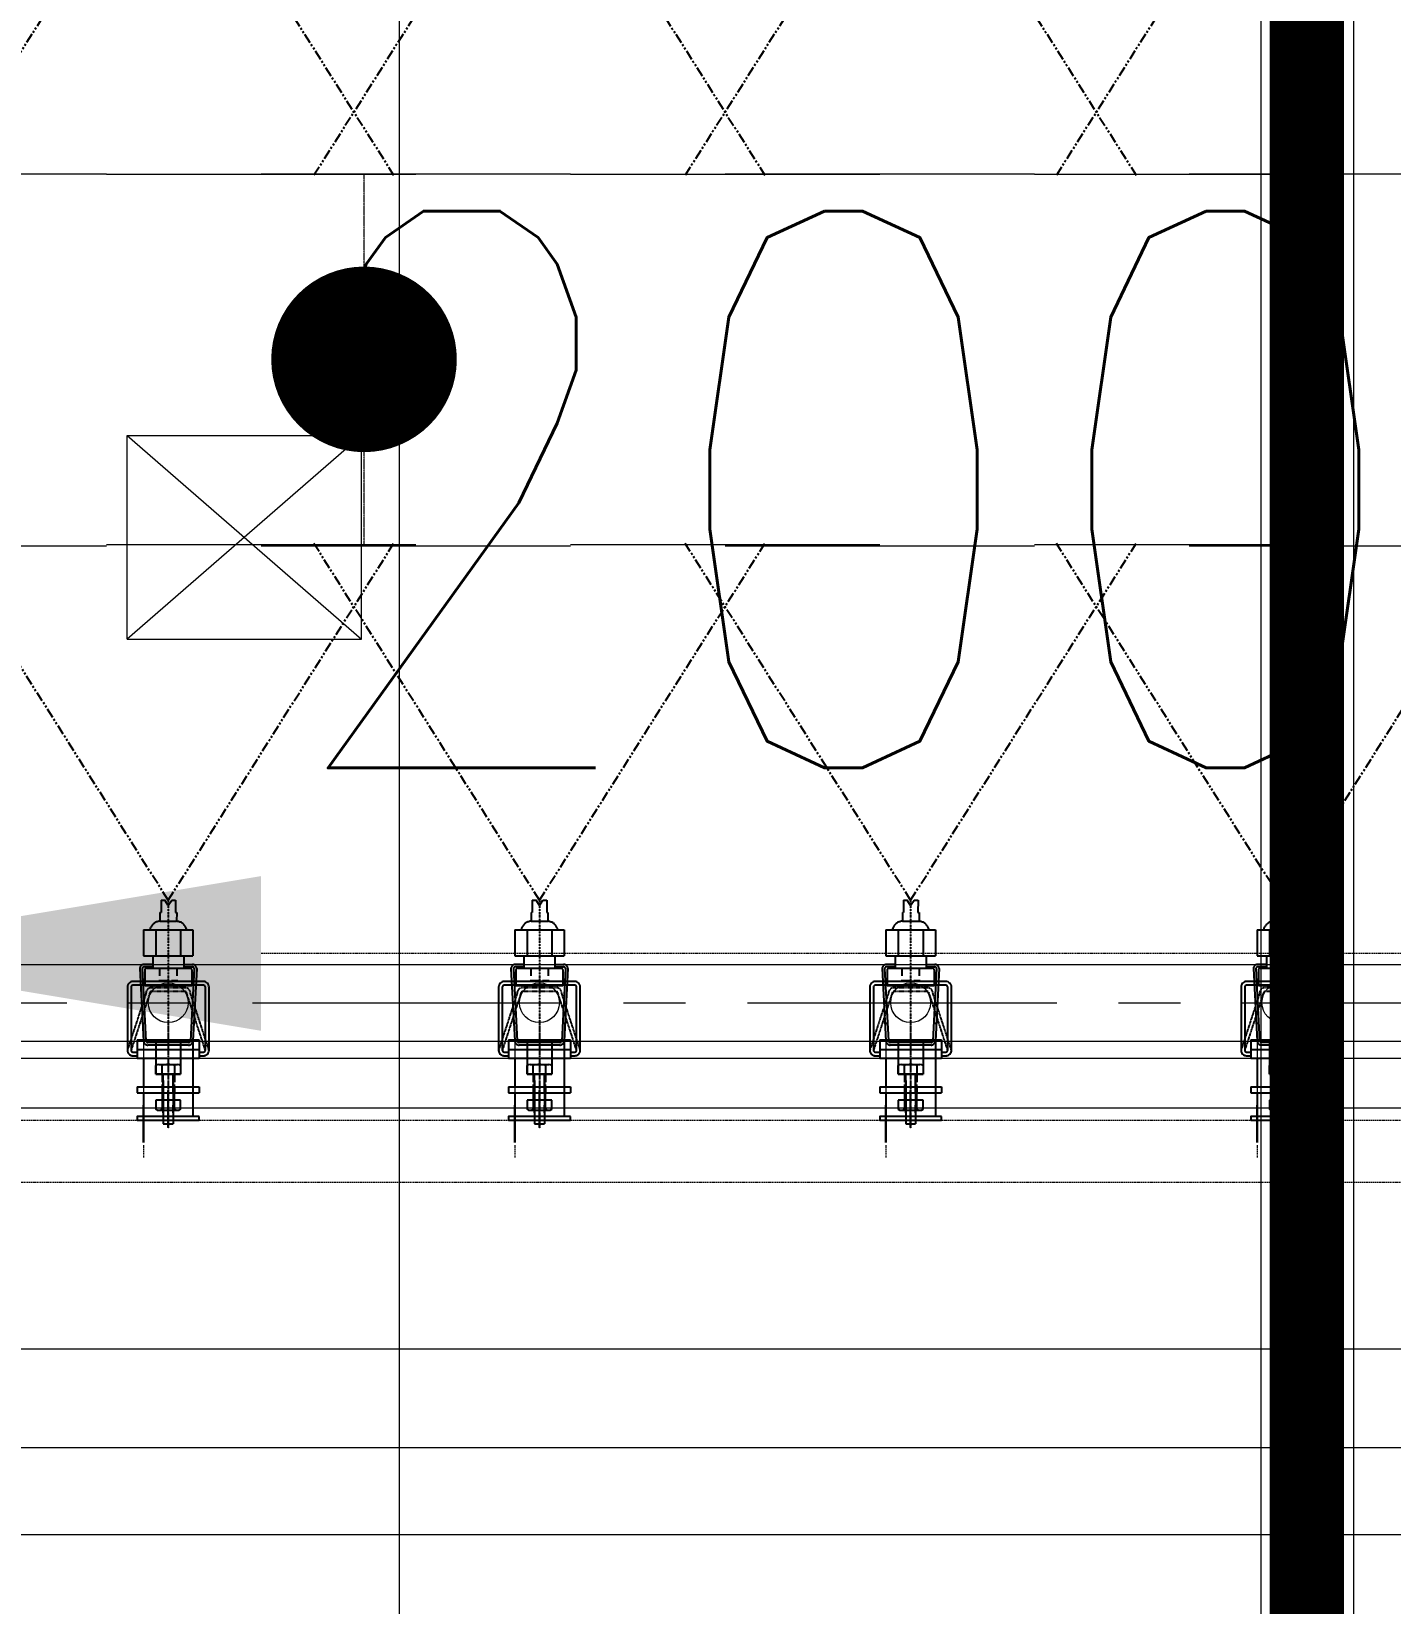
# Model space of a CAD drawing. Header units: inches. Extents: x 702888 to 852715, y 9845 to 271320.
# Drawn here: x 741018 to 742117, y 83499 to 84770 of the extents above; entities that cross this region are included whole.
import ezdxf

# ---------------------------------------------------------------- set-up
doc = ezdxf.new("R2010")
doc.units = ezdxf.units.IN
doc.header["$MEASUREMENT"] = 0
doc.header["$PDMODE"] = 34
for name, pattern in [('CENTER2', [1.125, 0.75, -0.125, 0.125, -0.125]), ('CENTERX2', [4, 2.5, -0.5, 0.5, -0.5]), ('DASHED2', [0.375, 0.25, -0.125]), ('DASHEDX2', [1.5, 1, -0.5]), ('HIDDEN', [9.525, 6.35, -3.175]), ('HIDDEN2', [0.1875, 0.125, -0.0625]), ('PHANTOM2', [31.75, 15.875, -3.175, 3.175, -3.175, 3.175, -3.175])]:
    doc.linetypes.add(name, pattern=pattern)
doc.layers.get('0').update_dxf_attribs({"lineweight": 5})
doc.layers.get('Defpoints').update_dxf_attribs({"lineweight": 5})
for name, color, linetype, lineweight in [('Beam 150x75', 55, 'Continuous', 5), ('chain', 2, 'Continuous', 5), ('chain con', 52, 'Continuous', 5), ('electtric city', 1, 'Continuous', 5), ('Power track', 161, 'Continuous', 5)]:
    doc.layers.add(name, color=color, linetype=linetype, lineweight=lineweight)
doc.layers.add('Nozzle', color=7, linetype='Continuous')
doc.layers.add('Riser Support', color=7, linetype='Continuous')
doc.styles.add('s', font='simplex.shx', dxfattribs={"width": 0.8})
doc.dimstyles.new('D1', dxfattribs={"dimscale": 66, "dimtxt": 2.5, "dimasz": 2.5, "dimexe": 1, "dimexo": 1, "dimgap": 1.25, "dimtad": 1, "dimdec": 0, "dimdsep": 46, "dimtxsty": 'Standard', "dimblk": 'OPEN30', "dimcen": 2.5, "dimclrd": 150, "dimclre": 150, "dimclrt": 140, "dimadec": 0, "dimazin": 0, "dimtfac": 1, "dimtdec": 0, "dimtmove": 0, "dimatfit": 3, "dimfxl": 1, "dimtfill": 1, "dimlwd": 13, "dimlwe": 13, "dimarcsym": 0})
doc.dimstyles.new('mahesh', dxfattribs={"dimscale": 150, "dimtxt": 3, "dimasz": 2.5, "dimexe": 1, "dimexo": 1, "dimgap": 1, "dimtad": 1, "dimdec": 1, "dimzin": 12, "dimtxsty": 's', "dimcen": 2.5, "dimclrd": 1, "dimclre": 1, "dimclrt": 1, "dimadec": 0, "dimazin": 3, "dimtfac": 1, "dimtdec": 1, "dimtmove": 0, "dimatfit": 3, "dimfxl": 1.25, "dimlwd": 13, "dimlwe": 13, "dimarcsym": 0})

# ---------------------------------------------------------------- blocks, each defined once
blk = doc.blocks.new('_Open30')
at = {"color": 0, "linetype": 'ByBlock', "lineweight": -2}
for p, q in [((-1, 0.2679), (0, 0)), ((0, 0), (-1, -0.2679)), ((0, 0), (-1, 0))]:
    blk.add_line(p, q, dxfattribs=at)
blk = doc.blocks.new('*D286')
at = {"color": 150, "lineweight": 13, "transparency": 16777216}
for p, q in [((728828.9, 84288.1), (728828.9, 83559.2)), ((742828.9, 84288.1), (742828.9, 83559.2)), ((728993.9, 83625.2), (742663.9, 83625.2))]:
    blk.add_line(p, q, dxfattribs=at)
at = {"layer": 'Defpoints', "color": 0, "transparency": 16777216}
for p in [(728828.9, 84354.1), (742828.9, 84354.1), (742828.9, 83625.2)]:
    blk.add_point(p, dxfattribs=at)
at = {"color": 150, "lineweight": 13, "transparency": 16777216, "xscale": 165, "yscale": 165, "zscale": 165, "rotation": 180}
blk.add_blockref('_Open30', (728828.9, 83625.2), dxfattribs=at)
at = {"color": 150, "lineweight": 13, "transparency": 16777216, "xscale": 165, "yscale": 165, "zscale": 165}
blk.add_blockref('_Open30', (742828.9, 83625.2), dxfattribs=at)
at = {"color": 140, "transparency": 16777216, "insert": (735828.9, 83790.2), "char_height": 165, "attachment_point": 5, "bg_fill": 3, "box_fill_scale": 1.25, "bg_fill_color": 256, "bg_fill_true_color": 13158600, "bg_fill_transparency": 0}
blk.add_mtext('14000', dxfattribs=at)
blk = doc.blocks.new('*D624')
at = {"layer": 'chain', "color": 1, "linetype": 'DASHEDX2', "lineweight": 13, "transparency": 16777216}
for p, q in [((-5068, -10027.6), (-5068, -10357.7)), ((-3068, -10027.6), (-3068, -10357.7)), ((-3443, -10207.7), (-4693, -10207.7))]:
    blk.add_line(p, q, dxfattribs=at)
at = {"layer": 'chain', "color": 1, "linetype": 'DASHEDX2', "transparency": 16777216}
for points in [[(-4693, -10145.2), (-4693, -10270.2), (-5068, -10207.7)], [(-3443, -10145.2), (-3443, -10270.2), (-3068, -10207.7)]]:
    blk.add_solid(points, dxfattribs=at)
at = {"layer": 'Defpoints', "color": 0, "linetype": 'DASHEDX2', "transparency": 16777216}
for p in [(-5068, -9877.6), (-3068, -9877.6), (-5068, -10207.7)]:
    blk.add_point(p, dxfattribs=at)
at = {"layer": 'chain', "color": 1, "linetype": 'DASHEDX2', "transparency": 16777216, "insert": (-4068, -9832.7), "char_height": 450, "attachment_point": 5, "style": 's'}
blk.add_mtext('2000', dxfattribs=at)
blk = doc.blocks.new('A$C4D81176E')
at = {"layer": 'Nozzle', "color": 2, "linetype": 'PHANTOM2', "ltscale": 0.5}
for q in [(361.3, 4.7), (361.3, -359.7)]:
    blk.add_line((73, -177.5), q, dxfattribs=at)
at = {"layer": 'Nozzle', "color": 2}
for p, q in [((-43.9, -160.2), (-44, -160.6)), ((-44, -160.6), (-44, -161)), ((-44, -194), (-44, -161)), ((-43.8, -159.8), (-43.9, -160.2)), ((-43.6, -159.4), (-43.8, -159.8)), ((-43.4, -159), (-43.6, -159.4)), ((-43.1, -158.7), (-43.4, -159)), ((-42.8, -158.4), (-43.1, -158.7)), ((-42.5, -158.1), (-42.8, -158.4)), ((-42.1, -157.9), (-42.5, -158.1)), ((-41.8, -157.7), (-42.1, -157.9)), ((-41.9, -160.5), (-42, -160.7)), ((-42, -160.7), (-42, -161)), ((-42, -194), (-42, -161)), ((-41.8, -160.3), (-41.9, -160.5)), ((-41.3, -157.6), (-41.8, -157.7)), ((-41.6, -160), (-41.8, -160.3)), ((-41.5, -159.9), (-41.6, -160)), ((-41.2, -159.7), (-41.5, -159.9)), ((-40.9, -157.5), (-41.3, -157.6)), ((-41, -159.6), (-41.2, -159.7)), ((-40.8, -159.5), (-41, -159.6)), ((-40.5, -157.5), (-40.9, -157.5)), ((-40.5, -159.5), (-40.8, -159.5)), ((17.7, -154.5), (-40.5, -157.5)), ((17.7, -156.5), (-40.5, -159.5)), ((-26.3, -156.8), (-26.3, -158.8)), ((4.2, -158.5), (4.2, -196.5)), ((16.7, -158.5), (4.2, -158.5)), ((16.9, -158.5), (16.7, -158.5)), ((17.2, -158.6), (16.9, -158.5)), ((17.4, -158.7), (17.2, -158.6)), ((17.6, -158.8), (17.4, -158.7)), ((17.8, -159), (17.6, -158.8)), ((18.1, -154.5), (17.7, -154.5)), ((17.9, -156.5), (17.7, -156.5)), ((18, -159.2), (17.8, -159)), ((18.2, -156.6), (17.9, -156.5)), ((18.1, -159.5), (18, -159.2)), ((18.5, -154.6), (18.1, -154.5)), ((18.2, -159.7), (18.1, -159.5)), ((18.4, -156.7), (18.2, -156.6)), ((18.2, -160), (18.2, -159.7)), ((18.2, -160), (18.2, -195)), ((28.2, -165), (18.2, -165)), ((18.6, -156.9), (18.4, -156.7)), ((18.9, -154.7), (18.5, -154.6)), ((18.8, -157), (18.6, -156.9)), ((18.9, -157.3), (18.8, -157)), ((19.3, -154.9), (18.9, -154.7)), ((19.1, -157.5), (18.9, -157.3)), ((19.2, -157.7), (19.1, -157.5)), ((19.2, -158), (19.2, -157.7)), ((19.2, -165), (19.2, -158)), ((19.7, -155.1), (19.3, -154.9)), ((20, -155.4), (19.7, -155.1)), ((20.3, -155.7), (20, -155.4)), ((20.5, -156), (20.3, -155.7)), ((20.8, -156.4), (20.5, -156)), ((20.9, -156.8), (20.8, -156.4)), ((21.1, -157.2), (20.9, -156.8)), ((21.2, -157.6), (21.1, -157.2)), ((21.2, -158), (21.2, -157.6)), ((21.2, -165), (21.2, -158)), ((49, -157.5), (28.2, -157.5)), ((28.2, -157.5), (28.2, -197.5)), ((49, -157.5), (49, -197.5)), ((49.6, -162.9), (49, -162.7)), ((50.3, -163), (49.6, -162.9)), ((50.9, -163.3), (50.3, -163)), ((51.5, -163.6), (50.9, -163.3)), ((52.1, -164), (51.5, -163.6)), ((52.6, -164.3), (52.1, -164)), ((53.2, -164.8), (52.6, -164.3)), ((53.7, -165.2), (53.2, -164.8)), ((49, -167.5), (28.2, -167.5)), ((54.1, -165.8), (53.7, -165.2)), ((54.5, -166.3), (54.1, -165.8)), ((54.9, -166.9), (54.5, -166.3)), ((55.2, -167.5), (54.9, -166.9)), ((55.5, -168.1), (55.2, -167.5)), ((55.6, -168.7), (55.5, -168.1)), ((55.8, -169.4), (55.6, -168.7)), ((56, -170.1), (55.8, -169.4)), ((56, -170.8), (56, -170.1)), ((56, -170.8), (56, -184.3)), ((63, -170.8), (56, -170.8)), ((63, -170.8), (63, -171.7)), ((73, -171.7), (63, -171.7)), ((68.7, -177.5), (73, -174.8)), ((68.7, -177.5), (73, -180.3)), ((73, -171.7), (73, -174.8)), ((28.2, -190), (18.2, -190)), ((19.2, -190), (19.2, -197)), ((21.2, -190), (21.2, -197)), ((49, -187.5), (28.2, -187.5)), ((52.6, -190.7), (53.2, -190.3)), ((53.2, -190.3), (53.7, -189.8)), ((53.7, -189.8), (54.1, -189.3)), ((54.1, -189.3), (54.5, -188.7)), ((54.5, -188.7), (54.9, -188.2)), ((54.9, -188.2), (55.2, -187.6)), ((55.2, -187.6), (55.4, -187)), ((55.4, -187), (55.6, -186.3)), ((55.6, -186.3), (55.8, -185.7)), ((55.8, -185.7), (55.9, -185)), ((55.9, -185), (56, -184.3)), ((63, -184.4), (56, -184.3)), ((73, -183.5), (63, -183.4)), ((63, -183.4), (63, -184.4)), ((73, -180.3), (73, -183.5)), ((-44, -194), (-44, -194.4)), ((-44, -194.4), (-43.9, -194.9)), ((-43.9, -194.9), (-43.8, -195.3)), ((-43.8, -195.3), (-43.6, -195.7)), ((-43.6, -195.7), (-43.4, -196)), ((-43.4, -196), (-43.1, -196.3)), ((-43.1, -196.3), (-42.8, -196.6)), ((-42.8, -196.6), (-42.5, -196.9)), ((-42.5, -196.9), (-42.1, -197.1)), ((-42.1, -197.1), (-41.8, -197.3)), ((-42, -194), (-42, -194.3)), ((-42, -194.3), (-41.9, -194.5)), ((-41.9, -194.5), (-41.8, -194.8)), ((-41.8, -194.8), (-41.6, -195)), ((-41.8, -197.3), (-41.3, -197.4)), ((-41.6, -195), (-41.5, -195.2)), ((-41.5, -195.2), (-41.2, -195.3)), ((-41.3, -197.4), (-40.9, -197.5)), ((-41.2, -195.3), (-41, -195.5)), ((-41, -195.5), (-40.8, -195.5)), ((-40.9, -197.5), (-40.5, -197.5)), ((-40.8, -195.5), (-40.5, -195.5)), ((17.7, -198.5), (-40.5, -195.5)), ((17.7, -200.5), (-40.5, -197.5)), ((-26.3, -196.2), (-26.3, -198.3)), ((16.7, -196.5), (4.2, -196.5)), ((16.7, -196.5), (16.9, -196.5)), ((16.7, -196.5), (16.9, -196.5)), ((16.9, -196.5), (17.2, -196.4)), ((16.9, -196.5), (17.2, -196.4)), ((17.2, -196.4), (17.4, -196.3)), ((17.2, -196.4), (17.4, -196.3)), ((17.4, -196.3), (17.6, -196.2)), ((17.4, -196.3), (17.6, -196.2)), ((17.6, -196.2), (17.8, -196)), ((17.6, -196.2), (17.8, -196)), ((17.7, -198.5), (17.9, -198.5)), ((17.7, -200.5), (18.1, -200.5)), ((17.8, -196), (18, -195.8)), ((17.8, -196), (18, -195.8)), ((17.9, -198.5), (18.2, -198.5)), ((18, -195.8), (18.1, -195.5)), ((18, -195.8), (18.1, -195.5)), ((18.1, -195.5), (18.2, -195.3)), ((18.1, -195.5), (18.2, -195.3)), ((18.1, -200.5), (18.5, -200.4)), ((18.2, -195.3), (18.2, -195)), ((18.2, -195.3), (18.2, -195)), ((18.2, -198.5), (18.4, -198.3)), ((18.4, -198.3), (18.6, -198.2)), ((18.5, -200.4), (18.9, -200.3)), ((18.6, -198.2), (18.8, -198)), ((18.8, -198), (18.9, -197.8)), ((18.9, -197.8), (19.1, -197.5)), ((18.9, -200.3), (19.3, -200.1)), ((19.1, -197.5), (19.2, -197.3)), ((19.2, -197.3), (19.2, -197)), ((19.3, -200.1), (19.7, -199.9)), ((19.7, -199.9), (20, -199.6)), ((20, -199.6), (20.3, -199.3)), ((20.3, -199.3), (20.5, -199)), ((20.5, -199), (20.8, -198.7)), ((20.8, -198.7), (20.9, -198.3)), ((20.9, -198.3), (21.1, -197.9)), ((21.1, -197.9), (21.2, -197.4)), ((21.2, -197.4), (21.2, -197)), ((49, -197.5), (28.2, -197.5)), ((49, -192.3), (49.6, -192.2)), ((49.6, -192.2), (50.3, -192)), ((50.3, -192), (50.9, -191.7)), ((50.9, -191.7), (51.5, -191.4)), ((51.5, -191.4), (52.1, -191.1)), ((52.1, -191.1), (52.6, -190.7))]:
    blk.add_line(p, q, dxfattribs=at)
at = {"layer": 'Nozzle', "color": 1, "linetype": 'CENTER2', "ltscale": 0.25}
blk.add_line((73, -177.5), (-46.9, -177.5), dxfattribs=at)
at = {"layer": 'Nozzle', "color": 8, "linetype": 'HIDDEN'}
for p, q in [((8.2, -170.5), (8.2, -184.5)), ((18.2, -170.5), (8.2, -170.5)), ((18.2, -184.5), (8.2, -184.5))]:
    blk.add_line(p, q, dxfattribs=at)
blk = doc.blocks.new('*U304')
at = {"layer": 'chain', "color": 7, "linetype": 'Continuous'}
blk.add_line((-20, -152.9, 0), (-20, -215, 0), dxfattribs=at)
at = {"layer": 'chain', "color": 5, "linetype": 'DASHEDX2'}
blk.add_line((-20, -238.1, 0), (-20, -248.1, 0), dxfattribs=at)
at = {"layer": 'chain', "color": 7, "linetype": 'Continuous'}
blk.add_circle((0, -123, 0), 16.1, dxfattribs=at)
at = {"layer": 'Riser Support', "color": 1, "linetype": 'CENTER2'}
blk.add_line((0, -139.1, 0), (0, -224.7, 0), dxfattribs=at)
at = {"layer": 'Riser Support', "color": 11}
for p, q in [((-25, -152.9, 0), (-25, -167.9, 0)), ((-25, -152.9, 0), (25, -152.9, 0)), ((-25, -160.9, 0), (25, -160.9, 0)), ((-10, -152.9, 0), (-10, -180.9, 0)), ((10, -152.9, 0), (10, -180.9, 0)), ((25, -152.9, 0), (25, -167.9, 0)), ((-25, -167.9, 0), (25, -167.9, 0)), ((-20, -167.9, 0), (-20, -190.9, 0)), ((-10, -180.9, 0), (-10, -173.7, 0)), ((-7.5, -172.9, 0), (7.5, -172.9, 0)), ((-5, -180.9, 0), (-5, -173.7, 0)), ((5, -173.7, 0), (5, -180.9, 0)), ((10, -173.7, 0), (10, -180.9, 0)), ((20, -167.9, 0), (20, -190.9, 0)), ((-10, -180.9, 0), (10, -180.9, 0)), ((10, -180.9, 0), (-10, -180.9, 0)), ((-5, -189, 0), (-5, -209.2, 0)), ((-4, -195.9, 0), (-4, -180.9, 0)), ((-4, -185.9, 0), (-4, -220.9, 0)), ((4, -195.9, 0), (4, -180.9, 0)), ((4, -185.9, 0), (4, -220.9, 0)), ((5, -209.2, 0), (5, -189, 0)), ((-25, -190.9, 0), (-25, -195.9, 0)), ((-25, -190.9, 0), (25, -190.9, 0)), ((-25, -195.9, 0), (25, -195.9, 0)), ((-10, -201.9, 0), (-10, -209.2, 0)), ((10, -201.9, 0), (-10, -201.9, 0)), ((10, -209.2, 0), (10, -201.9, 0)), ((25, -190.9, 0), (25, -195.9, 0)), ((-7.5, -209.9, 0), (7.5, -209.9, 0)), ((-4, -220.9, 0), (4, -220.9, 0))]:
    blk.add_line(p, q, dxfattribs=at)
at = {"layer": 'Riser Support'}
for p, q in [((20, -152.9, 0), (20, -215, 0)), ((-20, -195.9, 0), (-20, -235.9, 0)), ((-20, -195.9, 0), (20, -195.9, 0)), ((-20, -235.9, 0), (-20, -205.9, 0)), ((-4, -211.9, 0), (-4, -205.9, 0)), ((4, -211.9, 0), (4, -205.9, 0))]:
    blk.add_line(p, q, dxfattribs=at)
at = {"layer": 'Riser Support', "color": 11, "linetype": 'HIDDEN'}
for p, q in [((-5, -180.9, 0), (-5, -195.9, 0)), ((5, -180.9, 0), (5, -195.9, 0))]:
    blk.add_line(p, q, dxfattribs=at)
at = {"layer": 'Riser Support', "color": 1, "linetype": 'CENTER2', "ltscale": 200}
blk.add_line((0, -223.9, 0), (0, -193.9, 0), dxfattribs=at)
at = {"layer": 'Riser Support', "elevation": 0}
for points in [[(25, -165.9), (28.5, -165.9, 0.414214), (33, -161.4), (33, -110.4, 0.414214), (28.5, -105.9), (-28.5, -105.9, 0.414214), (-33, -110.4), (-33, -161.4, 0.414214), (-28.5, -165.9), (-25, -165.9)], [(25, -162.9), (28.5, -162.9, 0.414214), (30, -161.4), (30, -110.4, 0.414214), (28.5, -108.9), (-28.5, -108.9, 0.414214), (-30, -110.4), (-30, -161.4, 0.414214), (-28.5, -162.9), (-25, -162.9)]]:
    blk.add_lwpolyline(points, format="xyb", dxfattribs=at)
at = {"layer": 'Riser Support', "linetype": 'HIDDEN2', "ltscale": 0.75, "elevation": 0}
for points in [[(25, -165.9), (28.5, -165.9, 0.414214), (33, -161.4), (18, -115.4, 0.414214), (13.5, -110.9), (-13.5, -110.9, 0.414214), (-18, -115.4), (-33, -161.4, 0.414214), (-28.5, -165.9), (-25, -165.9)], [(25, -162.9), (28.5, -162.9, 0.414214), (30, -161.4), (15, -115.4, 0.414214), (13.5, -113.9), (-13.5, -113.9, 0.414214), (-15, -115.4), (-30, -161.4, 0.414214), (-28.5, -162.9), (-25, -162.9)]]:
    blk.add_lwpolyline(points, format="xyb", dxfattribs=at)
at = {"layer": 'Riser Support', "elevation": 0}
blk.add_lwpolyline([(25, -215), (-25, -215), (-25, -218), (25, -218), (25, -215)], dxfattribs=at)
at = {"layer": 'Riser Support', "color": 11}
for centre, radius, start, end in [((-7.5, -177.4, 0), 4.44, 55.6903, 124.3097), ((0, -189.5, 0), 16.6, 72.4519, 107.5481), ((7.5, -177.4, 0), 4.44, 55.6903, 124.3097), ((-7.5, -205.5, 0), 4.44, 235.6903, 304.3097), ((0, -193.4, 0), 16.6, 252.4519, 287.5481), ((7.5, -205.5, 0), 4.44, 235.6903, 304.3097)]:
    blk.add_arc(centre, radius, start, end, dxfattribs=at)
at = {"color": 0, "linetype": 'ByBlock', "lineweight": -2, "extrusion": (0, 0, -1), "xscale": -1, "zscale": -1, "rotation": 270}
blk.add_blockref('A$C4D81176E', (177.5, -113.2, 0), dxfattribs=at)
blk = doc.blocks.new('*U318')
at = {"layer": 'chain', "color": 0, "linetype": 'ByBlock', "lineweight": -2, "transparency": 16777216}
for p in [(12000, 0), (12300, 0), (12600, 0), (12900, 0)]:
    blk.add_blockref('*U304', p, dxfattribs=at)
blk = doc.blocks.new('*U294')
at = {"layer": 'chain', "color": 7, "linetype": 'Continuous'}
blk.add_line((-20, -152.9, 0), (-20, -215, 0), dxfattribs=at)
at = {"layer": 'chain', "color": 5, "linetype": 'DASHEDX2'}
blk.add_line((-20, -238.1, 0), (-20, -248.1, 0), dxfattribs=at)
at = {"layer": 'chain', "color": 7, "linetype": 'Continuous'}
blk.add_circle((0, -123, 0), 16.1, dxfattribs=at)
at = {"layer": 'Riser Support', "color": 1, "linetype": 'CENTER2'}
blk.add_line((0, -139.1, 0), (0, -224.7, 0), dxfattribs=at)
at = {"layer": 'Riser Support', "color": 11}
for p, q in [((-25, -152.9, 0), (-25, -167.9, 0)), ((-25, -152.9, 0), (25, -152.9, 0)), ((-25, -160.9, 0), (25, -160.9, 0)), ((-10, -152.9, 0), (-10, -180.9, 0)), ((10, -152.9, 0), (10, -180.9, 0)), ((25, -152.9, 0), (25, -167.9, 0)), ((-25, -167.9, 0), (25, -167.9, 0)), ((-20, -167.9, 0), (-20, -190.9, 0)), ((-10, -180.9, 0), (-10, -173.7, 0)), ((-7.5, -172.9, 0), (7.5, -172.9, 0)), ((-5, -180.9, 0), (-5, -173.7, 0)), ((5, -173.7, 0), (5, -180.9, 0)), ((10, -173.7, 0), (10, -180.9, 0)), ((20, -167.9, 0), (20, -190.9, 0)), ((-10, -180.9, 0), (10, -180.9, 0)), ((10, -180.9, 0), (-10, -180.9, 0)), ((-5, -189, 0), (-5, -209.2, 0)), ((-4, -195.9, 0), (-4, -180.9, 0)), ((-4, -185.9, 0), (-4, -220.9, 0)), ((4, -195.9, 0), (4, -180.9, 0)), ((4, -185.9, 0), (4, -220.9, 0)), ((5, -209.2, 0), (5, -189, 0)), ((-25, -190.9, 0), (-25, -195.9, 0)), ((-25, -190.9, 0), (25, -190.9, 0)), ((-25, -195.9, 0), (25, -195.9, 0)), ((-10, -201.9, 0), (-10, -209.2, 0)), ((10, -201.9, 0), (-10, -201.9, 0)), ((10, -209.2, 0), (10, -201.9, 0)), ((25, -190.9, 0), (25, -195.9, 0)), ((-7.5, -209.9, 0), (7.5, -209.9, 0)), ((-4, -220.9, 0), (4, -220.9, 0))]:
    blk.add_line(p, q, dxfattribs=at)
at = {"layer": 'Riser Support'}
for p, q in [((20, -152.9, 0), (20, -215, 0)), ((-20, -195.9, 0), (-20, -235.9, 0)), ((-20, -195.9, 0), (20, -195.9, 0)), ((-20, -235.9, 0), (-20, -205.9, 0)), ((-4, -211.9, 0), (-4, -205.9, 0)), ((4, -211.9, 0), (4, -205.9, 0))]:
    blk.add_line(p, q, dxfattribs=at)
at = {"layer": 'Riser Support', "color": 11, "linetype": 'HIDDEN'}
for p, q in [((-5, -180.9, 0), (-5, -195.9, 0)), ((5, -180.9, 0), (5, -195.9, 0))]:
    blk.add_line(p, q, dxfattribs=at)
at = {"layer": 'Riser Support', "color": 1, "linetype": 'CENTER2', "ltscale": 200}
blk.add_line((0, -223.9, 0), (0, -193.9, 0), dxfattribs=at)
at = {"layer": 'Riser Support', "elevation": 0}
for points in [[(25, -165.9), (28.5, -165.9, 0.414214), (33, -161.4), (33, -110.4, 0.414214), (28.5, -105.9), (-28.5, -105.9, 0.414214), (-33, -110.4), (-33, -161.4, 0.414214), (-28.5, -165.9), (-25, -165.9)], [(25, -162.9), (28.5, -162.9, 0.414214), (30, -161.4), (30, -110.4, 0.414214), (28.5, -108.9), (-28.5, -108.9, 0.414214), (-30, -110.4), (-30, -161.4, 0.414214), (-28.5, -162.9), (-25, -162.9)]]:
    blk.add_lwpolyline(points, format="xyb", dxfattribs=at)
at = {"layer": 'Riser Support', "linetype": 'HIDDEN2', "ltscale": 0.75, "elevation": 0}
for points in [[(25, -165.9), (28.5, -165.9, 0.414214), (33, -161.4), (18, -115.4, 0.414214), (13.5, -110.9), (-13.5, -110.9, 0.414214), (-18, -115.4), (-33, -161.4, 0.414214), (-28.5, -165.9), (-25, -165.9)], [(25, -162.9), (28.5, -162.9, 0.414214), (30, -161.4), (15, -115.4, 0.414214), (13.5, -113.9), (-13.5, -113.9, 0.414214), (-15, -115.4), (-30, -161.4, 0.414214), (-28.5, -162.9), (-25, -162.9)]]:
    blk.add_lwpolyline(points, format="xyb", dxfattribs=at)
at = {"layer": 'Riser Support', "elevation": 0}
blk.add_lwpolyline([(25, -215), (-25, -215), (-25, -218), (25, -218), (25, -215)], dxfattribs=at)
at = {"layer": 'Riser Support', "color": 11}
for centre, radius, start, end in [((-7.5, -177.4, 0), 4.44, 55.6903, 124.3097), ((0, -189.5, 0), 16.6, 72.4519, 107.5481), ((7.5, -177.4, 0), 4.44, 55.6903, 124.3097), ((-7.5, -205.5, 0), 4.44, 235.6903, 304.3097), ((0, -193.4, 0), 16.6, 252.4519, 287.5481), ((7.5, -205.5, 0), 4.44, 235.6903, 304.3097)]:
    blk.add_arc(centre, radius, start, end, dxfattribs=at)
at = {"color": 0, "linetype": 'ByBlock', "lineweight": -2, "extrusion": (0, 0, -1), "xscale": -1, "zscale": -1, "rotation": 270}
blk.add_blockref('A$C4D81176E', (177.5, -113.2, 0), dxfattribs=at)
blk = doc.blocks.new('*U320')
at = {"layer": 'chain', "color": 0, "linetype": 'ByBlock', "lineweight": -2, "transparency": 16777216}
for p in [(12300, 0), (12600, 0), (12900, 0), (13200, 0)]:
    blk.add_blockref('*U294', p, dxfattribs=at)
blk = doc.blocks.new('*U307')
at = {"layer": 'chain', "color": 7, "linetype": 'Continuous'}
blk.add_line((-20, -152.9, 0), (-20, -215, 0), dxfattribs=at)
at = {"layer": 'chain', "color": 5, "linetype": 'DASHEDX2'}
blk.add_line((-20, -238.1, 0), (-20, -248.1, 0), dxfattribs=at)
at = {"layer": 'chain', "color": 7, "linetype": 'Continuous'}
blk.add_circle((0, -123, 0), 16.1, dxfattribs=at)
at = {"layer": 'Riser Support', "color": 1, "linetype": 'CENTER2'}
blk.add_line((0, -139.1, 0), (0, -224.7, 0), dxfattribs=at)
at = {"layer": 'Riser Support', "color": 11}
for p, q in [((-25, -152.9, 0), (-25, -167.9, 0)), ((-25, -152.9, 0), (25, -152.9, 0)), ((-25, -160.9, 0), (25, -160.9, 0)), ((-10, -152.9, 0), (-10, -180.9, 0)), ((10, -152.9, 0), (10, -180.9, 0)), ((25, -152.9, 0), (25, -167.9, 0)), ((-25, -167.9, 0), (25, -167.9, 0)), ((-20, -167.9, 0), (-20, -190.9, 0)), ((-10, -180.9, 0), (-10, -173.7, 0)), ((-7.5, -172.9, 0), (7.5, -172.9, 0)), ((-5, -180.9, 0), (-5, -173.7, 0)), ((5, -173.7, 0), (5, -180.9, 0)), ((10, -173.7, 0), (10, -180.9, 0)), ((20, -167.9, 0), (20, -190.9, 0)), ((-10, -180.9, 0), (10, -180.9, 0)), ((10, -180.9, 0), (-10, -180.9, 0)), ((-5, -189, 0), (-5, -209.2, 0)), ((-4, -195.9, 0), (-4, -180.9, 0)), ((-4, -185.9, 0), (-4, -220.9, 0)), ((4, -195.9, 0), (4, -180.9, 0)), ((4, -185.9, 0), (4, -220.9, 0)), ((5, -209.2, 0), (5, -189, 0)), ((-25, -190.9, 0), (-25, -195.9, 0)), ((-25, -190.9, 0), (25, -190.9, 0)), ((-25, -195.9, 0), (25, -195.9, 0)), ((-10, -201.9, 0), (-10, -209.2, 0)), ((10, -201.9, 0), (-10, -201.9, 0)), ((10, -209.2, 0), (10, -201.9, 0)), ((25, -190.9, 0), (25, -195.9, 0)), ((-7.5, -209.9, 0), (7.5, -209.9, 0)), ((-4, -220.9, 0), (4, -220.9, 0))]:
    blk.add_line(p, q, dxfattribs=at)
at = {"layer": 'Riser Support'}
for p, q in [((20, -152.9, 0), (20, -215, 0)), ((-20, -195.9, 0), (-20, -235.9, 0)), ((-20, -195.9, 0), (20, -195.9, 0)), ((-20, -235.9, 0), (-20, -205.9, 0)), ((-4, -211.9, 0), (-4, -205.9, 0)), ((4, -211.9, 0), (4, -205.9, 0))]:
    blk.add_line(p, q, dxfattribs=at)
at = {"layer": 'Riser Support', "color": 11, "linetype": 'HIDDEN'}
for p, q in [((-5, -180.9, 0), (-5, -195.9, 0)), ((5, -180.9, 0), (5, -195.9, 0))]:
    blk.add_line(p, q, dxfattribs=at)
at = {"layer": 'Riser Support', "color": 1, "linetype": 'CENTER2', "ltscale": 200}
blk.add_line((0, -223.9, 0), (0, -193.9, 0), dxfattribs=at)
at = {"layer": 'Riser Support', "elevation": 0}
for points in [[(25, -165.9), (28.5, -165.9, 0.414214), (33, -161.4), (33, -110.4, 0.414214), (28.5, -105.9), (-28.5, -105.9, 0.414214), (-33, -110.4), (-33, -161.4, 0.414214), (-28.5, -165.9), (-25, -165.9)], [(25, -162.9), (28.5, -162.9, 0.414214), (30, -161.4), (30, -110.4, 0.414214), (28.5, -108.9), (-28.5, -108.9, 0.414214), (-30, -110.4), (-30, -161.4, 0.414214), (-28.5, -162.9), (-25, -162.9)]]:
    blk.add_lwpolyline(points, format="xyb", dxfattribs=at)
at = {"layer": 'Riser Support', "linetype": 'HIDDEN2', "ltscale": 0.75, "elevation": 0}
for points in [[(25, -165.9), (28.5, -165.9, 0.414214), (33, -161.4), (18, -115.4, 0.414214), (13.5, -110.9), (-13.5, -110.9, 0.414214), (-18, -115.4), (-33, -161.4, 0.414214), (-28.5, -165.9), (-25, -165.9)], [(25, -162.9), (28.5, -162.9, 0.414214), (30, -161.4), (15, -115.4, 0.414214), (13.5, -113.9), (-13.5, -113.9, 0.414214), (-15, -115.4), (-30, -161.4, 0.414214), (-28.5, -162.9), (-25, -162.9)]]:
    blk.add_lwpolyline(points, format="xyb", dxfattribs=at)
at = {"layer": 'Riser Support', "elevation": 0}
blk.add_lwpolyline([(25, -215), (-25, -215), (-25, -218), (25, -218), (25, -215)], dxfattribs=at)
at = {"layer": 'Riser Support', "color": 11}
for centre, radius, start, end in [((-7.5, -177.4, 0), 4.44, 55.6903, 124.3097), ((0, -189.5, 0), 16.6, 72.4519, 107.5481), ((7.5, -177.4, 0), 4.44, 55.6903, 124.3097), ((-7.5, -205.5, 0), 4.44, 235.6903, 304.3097), ((0, -193.4, 0), 16.6, 252.4519, 287.5481), ((7.5, -205.5, 0), 4.44, 235.6903, 304.3097)]:
    blk.add_arc(centre, radius, start, end, dxfattribs=at)
at = {"color": 0, "linetype": 'ByBlock', "lineweight": -2, "extrusion": (0, 0, -1), "xscale": -1, "zscale": -1, "rotation": 270}
blk.add_blockref('A$C4D81176E', (177.5, -113.2, 0), dxfattribs=at)
blk = doc.blocks.new('*U309')
at = {"layer": 'chain', "color": 0, "linetype": 'ByBlock', "lineweight": -2, "transparency": 16777216}
for p in [(12000, 0), (12300, 0), (12600, 0), (12900, 0)]:
    blk.add_blockref('*U307', p, dxfattribs=at)
blk = doc.blocks.new('*U289')
at = {"layer": 'chain', "color": 7, "linetype": 'Continuous'}
blk.add_line((-20, -152.9, 0), (-20, -215, 0), dxfattribs=at)
at = {"layer": 'chain', "color": 5, "linetype": 'DASHEDX2'}
blk.add_line((-20, -238.1, 0), (-20, -248.1, 0), dxfattribs=at)
at = {"layer": 'chain', "color": 7, "linetype": 'Continuous'}
blk.add_circle((0, -123, 0), 16.1, dxfattribs=at)
at = {"layer": 'Riser Support', "color": 1, "linetype": 'CENTER2'}
blk.add_line((0, -139.1, 0), (0, -224.7, 0), dxfattribs=at)
at = {"layer": 'Riser Support', "color": 11}
for p, q in [((-25, -152.9, 0), (-25, -167.9, 0)), ((-25, -152.9, 0), (25, -152.9, 0)), ((-25, -160.9, 0), (25, -160.9, 0)), ((-10, -152.9, 0), (-10, -180.9, 0)), ((10, -152.9, 0), (10, -180.9, 0)), ((25, -152.9, 0), (25, -167.9, 0)), ((-25, -167.9, 0), (25, -167.9, 0)), ((-20, -167.9, 0), (-20, -190.9, 0)), ((-10, -180.9, 0), (-10, -173.7, 0)), ((-7.5, -172.9, 0), (7.5, -172.9, 0)), ((-5, -180.9, 0), (-5, -173.7, 0)), ((5, -173.7, 0), (5, -180.9, 0)), ((10, -173.7, 0), (10, -180.9, 0)), ((20, -167.9, 0), (20, -190.9, 0)), ((-10, -180.9, 0), (10, -180.9, 0)), ((10, -180.9, 0), (-10, -180.9, 0)), ((-5, -189, 0), (-5, -209.2, 0)), ((-4, -195.9, 0), (-4, -180.9, 0)), ((-4, -185.9, 0), (-4, -220.9, 0)), ((4, -195.9, 0), (4, -180.9, 0)), ((4, -185.9, 0), (4, -220.9, 0)), ((5, -209.2, 0), (5, -189, 0)), ((-25, -190.9, 0), (-25, -195.9, 0)), ((-25, -190.9, 0), (25, -190.9, 0)), ((-25, -195.9, 0), (25, -195.9, 0)), ((-10, -201.9, 0), (-10, -209.2, 0)), ((10, -201.9, 0), (-10, -201.9, 0)), ((10, -209.2, 0), (10, -201.9, 0)), ((25, -190.9, 0), (25, -195.9, 0)), ((-7.5, -209.9, 0), (7.5, -209.9, 0)), ((-4, -220.9, 0), (4, -220.9, 0))]:
    blk.add_line(p, q, dxfattribs=at)
at = {"layer": 'Riser Support'}
for p, q in [((20, -152.9, 0), (20, -215, 0)), ((-20, -195.9, 0), (-20, -235.9, 0)), ((-20, -195.9, 0), (20, -195.9, 0)), ((-20, -235.9, 0), (-20, -205.9, 0)), ((-4, -211.9, 0), (-4, -205.9, 0)), ((4, -211.9, 0), (4, -205.9, 0))]:
    blk.add_line(p, q, dxfattribs=at)
at = {"layer": 'Riser Support', "color": 11, "linetype": 'HIDDEN'}
for p, q in [((-5, -180.9, 0), (-5, -195.9, 0)), ((5, -180.9, 0), (5, -195.9, 0))]:
    blk.add_line(p, q, dxfattribs=at)
at = {"layer": 'Riser Support', "color": 1, "linetype": 'CENTER2', "ltscale": 200}
blk.add_line((0, -223.9, 0), (0, -193.9, 0), dxfattribs=at)
at = {"layer": 'Riser Support', "elevation": 0}
for points in [[(25, -165.9), (28.5, -165.9, 0.414214), (33, -161.4), (33, -110.4, 0.414214), (28.5, -105.9), (-28.5, -105.9, 0.414214), (-33, -110.4), (-33, -161.4, 0.414214), (-28.5, -165.9), (-25, -165.9)], [(25, -162.9), (28.5, -162.9, 0.414214), (30, -161.4), (30, -110.4, 0.414214), (28.5, -108.9), (-28.5, -108.9, 0.414214), (-30, -110.4), (-30, -161.4, 0.414214), (-28.5, -162.9), (-25, -162.9)]]:
    blk.add_lwpolyline(points, format="xyb", dxfattribs=at)
at = {"layer": 'Riser Support', "linetype": 'HIDDEN2', "ltscale": 0.75, "elevation": 0}
for points in [[(25, -165.9), (28.5, -165.9, 0.414214), (33, -161.4), (18, -115.4, 0.414214), (13.5, -110.9), (-13.5, -110.9, 0.414214), (-18, -115.4), (-33, -161.4, 0.414214), (-28.5, -165.9), (-25, -165.9)], [(25, -162.9), (28.5, -162.9, 0.414214), (30, -161.4), (15, -115.4, 0.414214), (13.5, -113.9), (-13.5, -113.9, 0.414214), (-15, -115.4), (-30, -161.4, 0.414214), (-28.5, -162.9), (-25, -162.9)]]:
    blk.add_lwpolyline(points, format="xyb", dxfattribs=at)
at = {"layer": 'Riser Support', "elevation": 0}
blk.add_lwpolyline([(25, -215), (-25, -215), (-25, -218), (25, -218), (25, -215)], dxfattribs=at)
at = {"layer": 'Riser Support', "color": 11}
for centre, radius, start, end in [((-7.5, -177.4, 0), 4.44, 55.6903, 124.3097), ((0, -189.5, 0), 16.6, 72.4519, 107.5481), ((7.5, -177.4, 0), 4.44, 55.6903, 124.3097), ((-7.5, -205.5, 0), 4.44, 235.6903, 304.3097), ((0, -193.4, 0), 16.6, 252.4519, 287.5481), ((7.5, -205.5, 0), 4.44, 235.6903, 304.3097)]:
    blk.add_arc(centre, radius, start, end, dxfattribs=at)
at = {"color": 0, "linetype": 'ByBlock', "lineweight": -2, "extrusion": (0, 0, -1), "xscale": -1, "zscale": -1, "rotation": 270}
blk.add_blockref('A$C4D81176E', (177.5, -113.2, 0), dxfattribs=at)
blk = doc.blocks.new('*U306')
at = {"layer": 'chain', "color": 0, "linetype": 'ByBlock', "lineweight": -2, "transparency": 16777216}
for p in [(12300, 0), (12600, 0), (12900, 0), (13200, 0)]:
    blk.add_blockref('*U289', p, dxfattribs=at)
blk = doc.blocks.new('5ty56y')
for p, q in [((739176.3, 79054.5), (739365.8, 79054.5)), ((739176.3, 78889.7), (739365.8, 78889.7))]:
    blk.add_line(p, q)
blk.add_lwpolyline([(739176.3, 79054.5), (739365.8, 78889.7), (739365.8, 79054.5), (739176.3, 78889.7)], close=True)
blk = doc.blocks.new('Beam 150')
for p, q in [((747338.2, 57630.4), (741338.3, 57630.4)), ((747338.2, 57555.4), (741338.3, 57555.4))]:
    blk.add_line(p, q)
at = {"linetype": 'HIDDEN'}
for p, q in [((747338.2, 57595.4), (741338.3, 57595.4)), ((747338.2, 57590.4), (741338.3, 57590.4))]:
    blk.add_line(p, q, dxfattribs=at)
at = {"linetype": 'CENTER2', "ltscale": 30}
blk.add_line((741338.3, 57592.9), (747338.2, 57592.9), dxfattribs=at)
blk = doc.blocks.new('*D535')
at = {"color": 150, "lineweight": 13, "transparency": 16777216}
for p, q in [((741983.1, 88911.5), (741249.3, 88911.5)), ((741315.3, 88746.5), (741315.3, 81867.5)), ((741983.1, 81702.5), (741249.3, 81702.5))]:
    blk.add_line(p, q, dxfattribs=at)
at = {"layer": 'Defpoints', "color": 0, "transparency": 16777216}
for p in [(742049.1, 88911.5), (741315.3, 81702.5), (742049.1, 81702.5)]:
    blk.add_point(p, dxfattribs=at)
at = {"color": 150, "lineweight": 13, "transparency": 16777216, "xscale": 165, "yscale": 165, "zscale": 165}
for p, rotation in [((741315.3, 88911.5), 90), ((741315.3, 81702.5), 270)]:
    blk.add_blockref('_Open30', p, dxfattribs=dict(at, rotation=rotation))
at = {"color": 140, "transparency": 16777216, "insert": (741150.3, 85307), "char_height": 165, "attachment_point": 5, "rotation": 90, "bg_fill": 3, "box_fill_scale": 1.25, "bg_fill_color": 256, "bg_fill_true_color": 13158600, "bg_fill_transparency": 0}
blk.add_mtext('7209', dxfattribs=at)
blk = doc.blocks.new('A$C3bb54d8b')
at = {"color": 1, "linetype": 'DASHED2'}
blk.add_line((-4609.8, -9877.56), (-4609.8, -9577.56), dxfattribs=at)
blk.add_line((-4609.8, -9877.56), (-4609.8, -9577.56), dxfattribs=at)
at = {"color": 1, "linetype": 'CENTERX2', "ltscale": 100}
blk.add_line((-17900, -10247.56), (-3068.04, -10247.56), dxfattribs=at)
for p, q in [((-2568, -10527.56), (-19093, -10527.56)), ((-2418, -10677.56), (-19243, -10677.56))]:
    blk.add_line(p, q)
at = {"color": 1, "linetype": 'DASHED2', "ltscale": 1000}
blk.add_lwpolyline([(-3068.04, -9877.56), (-17068.04, -9877.56), (-17068.04, -9577.56), (-3068.04, -9577.56)], close=True, dxfattribs=at)
at = {"layer": 'chain', "color": 3}
for p, q in [((-17754.61, -10216.56), (-2902.93, -10216.56)), ((-17754.61, -10278.56), (-2902.93, -10278.56))]:
    blk.add_line(p, q, dxfattribs=at)
at = {"layer": 'chain', "color": 7, "linetype": 'Continuous'}
for p, q in [((-17088.04, -10292.46), (-2948.04, -10292.46)), ((-17088.04, -10332.46), (-2948.04, -10332.46))]:
    blk.add_line(p, q, dxfattribs=at)
at = {"layer": 'chain', "color": 5, "linetype": 'DASHEDX2'}
for p, q in [((-17286.99, -10342.56), (-2849.1, -10342.56)), ((-17286.99, -10392.56), (-2849.1, -10392.56))]:
    blk.add_line(p, q, dxfattribs=at)
at = {"layer": 'chain', "color": 1, "const_width": 75}
blk.add_lwpolyline([(-4572.3, -9727.56, -1), (-4647.3, -9727.56, -1)], format="xyb", close=True, dxfattribs=at)
blk.add_lwpolyline([(-4572.3, -9727.56, -1), (-4647.3, -9727.56, -1)], format="xyb", close=True, dxfattribs=at)
at = {"layer": 'chain', "color": 7, "linetype": 'Continuous', "xscale": -1, "rotation": 180}
for name, p in [('*U306', (-17068.04, -9330.61, 0)), ('*U309', (-16768.04, -9330.61, 0))]:
    blk.add_blockref(name, p, dxfattribs=at)
at = {"layer": 'chain', "color": 7, "linetype": 'Continuous'}
for name, p in [('*U320', (-17068.04, -10124.51, 0)), ('*U318', (-16768.04, -10124.51, 0))]:
    blk.add_blockref(name, p, dxfattribs=at)
at = {"layer": 'chain', "color": 5, "linetype": 'DASHEDX2'}
dim = blk.add_linear_dim(base=(-5068.04, -10207.69), p1=(-3068.04, -9877.56), p2=(-5068.04, -9877.56), dimstyle='mahesh', override={"dimfxl": 0.35}, dxfattribs=at)
dim.commit()
dim.dimension.update_dxf_attribs({"geometry": '*D624', "text_midpoint": (-4068.04, -9832.69)})

msp = doc.modelspace()

# ---------------------------------------------------------------- linework, layer by layer
at = {"color": 1, "linetype": 'DASHED2', "ltscale": 1000}
for p, q in [((742828.868, 84654.124), (728828.868, 84654.124)), ((742828.868, 84654.124), (728828.868, 84654.124)), ((728828.868, 84354.124), (742828.868, 84354.124))]:
    msp.add_line(p, q, dxfattribs=at)
at = {"layer": 'Power track', "ltscale": 20}
msp.add_line((742049.068, 81702.53), (742049.068, 88911.451), dxfattribs=at)

# ---------------------------------------------------------------- next in the draw order: dimensions: what is measured, and where the dimension line sits
dim = msp.add_linear_dim(base=(742828.868, 83625.178), p1=(728828.868, 84354.124), p2=(742828.868, 84354.124), dimstyle='D1')
dim.commit()
dim.dimension.update_dxf_attribs({"geometry": '*D286', "text_midpoint": (735828.868, 83790.178)})

# ---------------------------------------------------------------- next in the draw order: linework, layer by layer
at = {"layer": 'chain con', "color": 51, "true_color": 0xf7f281}
msp.add_lwpolyline([(744598.872, 89711.271, 60, 60, 0), (742848.912, 89711.451, 60, 60, 0.41421356), (742048.912, 88911.451, 60, 60, 0), (742048.912, 81702.53, 60, 60, 0.12118057), (742163.014, 81238.649, 60, 60, 0), (742773.673, 80249.305, 60, 60, -1.30855575), (740828.912, 79716.006, 60, 60, 0), (740828.912, 90221.029, 60, 60, -0.42163907), (741982.824, 91346.126, 60, 60, 0), (757774.714, 91346.126, 60, 60, -0.41425631)], format="xyseb", dxfattribs=at)

# ---------------------------------------------------------------- next in the draw order: block references
msp.add_blockref('A$C3bb54d8b', (745896.712, 94232.263))
at = {"layer": 'Beam 150x75', "rotation": 90}
msp.add_blockref('Beam 150', (799641.98, -659635.741), dxfattribs=at)
at = {"layer": 'electtric city'}
msp.add_blockref('5ty56y', (1919.128, 5388.749), dxfattribs=at)

# ---------------------------------------------------------------- next in the draw order: dimensions: what is measured, and where the dimension line sits
dim = msp.add_linear_dim(base=(741315.337, 81702.53), p1=(742049.068, 88911.451), p2=(742049.068, 81702.53), angle=90, dimstyle='D1')
dim.commit()
dim.dimension.update_dxf_attribs({"geometry": '*D535', "text_midpoint": (741150.337, 85306.99)})

doc.saveas('drawing.dxf')
